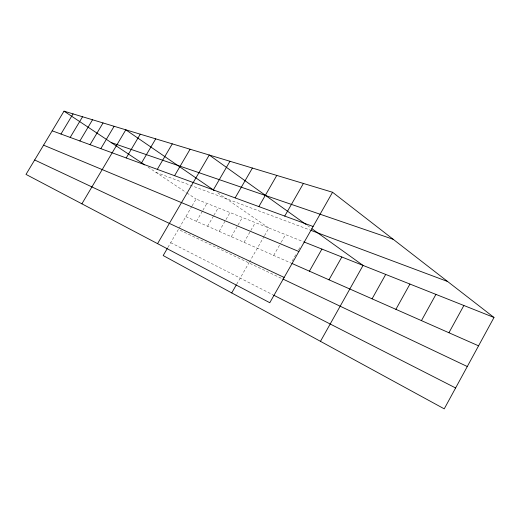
<?xml version="1.0" encoding="UTF-8"?>
<svg xmlns="http://www.w3.org/2000/svg" width="520" height="520" viewBox="0 0 520 520"><rect width="100%" height="100%" fill="white"/><g stroke="black" fill="none" stroke-linecap="round" stroke-linejoin="round"><path stroke-width="0.39" stroke-dasharray="2.6 1.95" d="M292.201 260.981L295.731 254.768M298.48 249.931L300.443 246.474M273.689 255.405L280.807 242.938M281.203 242.249L285.552 234.624M236.724 284.18L248.905 262.906M249.308 262.21L264.115 236.359M264.511 235.664L268.899 228.007L216.873 192.309M231.309 236.697L237.633 225.713M238.03 225.024L242.385 217.471M244.017 242.307L255.327 222.612M219.167 231.342L225.602 220.214M226.005 219.518L230.022 212.556M196.469 221.325L202.482 210.964M202.885 210.275L206.895 203.365M207.571 226.226L213.48 216.021M213.869 215.339L218.205 207.857M167.915 247.422L178.38 229.444L282.139 278.675M179.166 228.092L191.737 206.492M192.133 205.816L196.066 199.062L303.192 241.638M155.948 172.361L310.317 230.126M185.835 216.632L291.025 263.055M170.677 242.678L272.961 294.827M148.037 167.089L186.29 192.556M186.94 192.985L196.066 199.062M307.469 225.531L311.324 228.293"/><path stroke-width="0.78" d="M332.56 192.264L269.783 302.718L26 174.401L64.012 111.156L332.56 192.264L494 317.473L444.243 408.844L163.183 255.554L167.525 248.099M448.929 332.748L463.873 305.5M421.454 320.619L435.923 294.392M395.902 309.342L409.935 284.063M372.079 298.831L385.697 274.43M320.469 341.341L363.051 265.428L311.961 228.755M328.978 279.806L341.835 256.997M309.419 271.173L321.919 249.08M284.739 216.086L303.401 183.456M231.712 292.929L236.34 284.85M258.856 206.596L276.783 175.422M235.144 197.899L252.395 168.051M213.337 189.904L229.957 161.278M157.56 243.653L209.255 155.025L306.189 224.608M157.3 169.358L172.289 143.858M174.59 175.695L190.086 149.234M141.213 163.462L155.727 138.859M126.204 157.957L140.263 134.186M81.887 203.821L125.808 129.825L214.266 190.522M90.07 144.703L103.044 122.948M100.815 148.649L114.12 126.288M70.187 137.417L82.556 116.76M79.872 140.966L92.534 119.776M60.97 134.037L73.06 113.893M111.202 142.571L393.218 239.311M52.195 130.819L313.105 226.486M311.058 230.399L447.623 281.508M303.947 241.936L494 317.473M43.576 145.158L298.883 251.511M291.759 263.38L478.562 345.826M34.671 159.978L284.154 277.433M282.867 279.019L467.285 366.529M273.676 295.191L455.618 387.959M64.012 111.156L144.736 164.892"/></g></svg>
